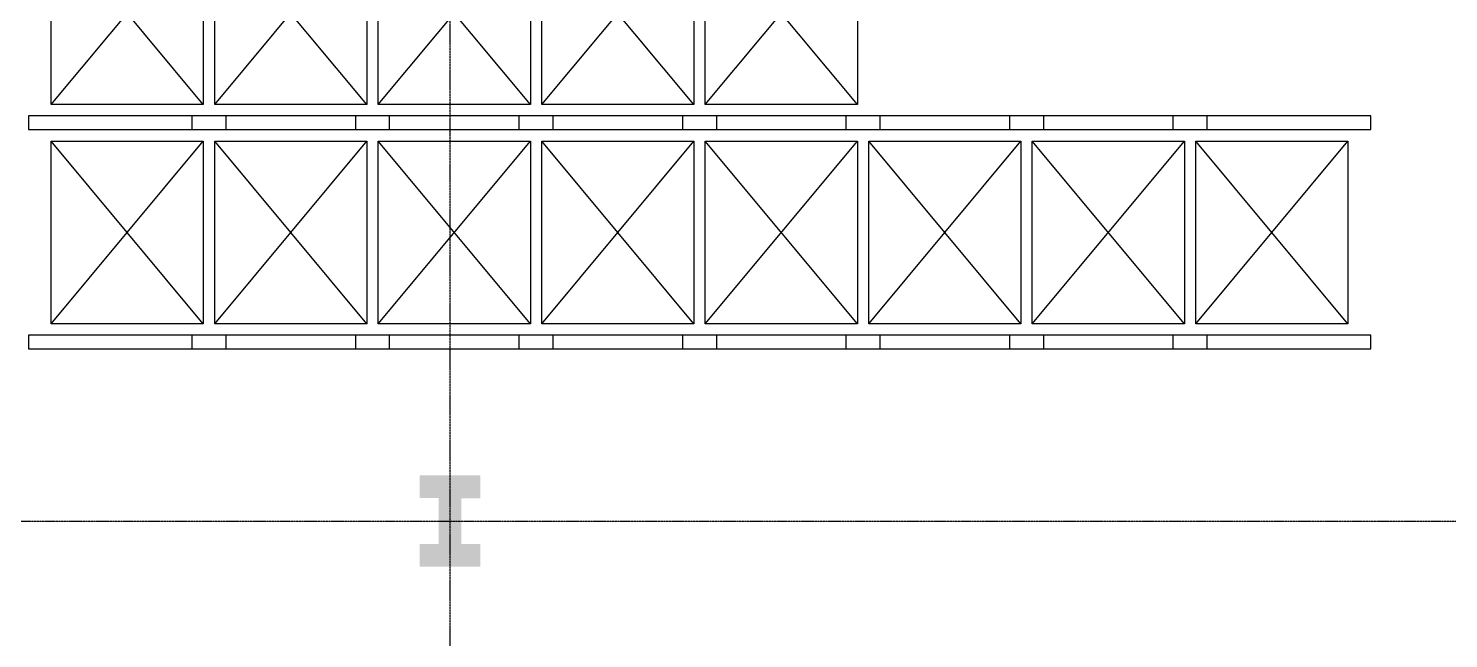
# Model space of a CAD drawing. Header units: millimetres. Extents: x 2509 to 128734, y 2492 to 91667.
# Drawn here: x 65447 to 74784, y 50968 to 54976 of the extents above; entities that cross this region are included whole.
import ezdxf
from ezdxf.enums import TextEntityAlignment as Align

# ---------------------------------------------------------------- set-up
doc = ezdxf.new("R2010")
doc.units = ezdxf.units.MM
doc.linetypes.add('CENTER', pattern=[50.8, 31.75, -6.35, 6.35, -6.35])
doc.linetypes.add('DOTE', pattern=[2.42, 2, -0.2, 0.02, -0.2])
for name, color, linetype in [('7标注层', 4, 'Continuous'), ('AXIS_TEXT', 7, 'Continuous'), ('COLUMN', 7, 'Continuous'), ('DOTE', 1, 'DOTE'), ('SSH_货架系统', 7, 'Continuous')]:
    doc.layers.add(name, color=color, linetype=linetype)
doc.styles.add('COMPLEX', font='COMPLEX')

# ---------------------------------------------------------------- blocks, each defined once
blk = doc.blocks.new('12号建筑底图')
at = {"layer": 'COLUMN'}
h = blk.add_hatch(color=256, dxfattribs=at)
h.paths.add_polyline_path([(77448.7, -280422.4), (77248.7, -280422.4), (77248.7, -280570.8), (77373.7, -280570.8), (77373.7, -280722.4), (77448.7, -280722.4)])
h.paths.add_polyline_path([(77648.7, -280422.4), (77448.7, -280422.4), (77448.7, -280722.4), (77523.7, -280722.4), (77523.7, -280572.4), (77648.7, -280572.4)])
h.paths.add_polyline_path([(77523.7, -280722.4), (77448.7, -280722.4), (77448.7, -281022.4), (77648.7, -281022.4), (77648.7, -280872.4), (77523.7, -280872.4)])
h.paths.add_polyline_path([(77448.7, -280722.4), (77373.7, -280722.4), (77373.7, -280872.4), (77248.7, -280872.4), (77248.7, -281022.4), (77448.7, -281022.4)])
at = {"layer": 'DOTE'}
for p, q in [((77448.7, -305572.4), (77448.7, -255872.4)), ((36448.7, -280722.4), (110448.7, -280722.4))]:
    blk.add_line(p, q, dxfattribs=at)
at = {"layer": 'AXIS_TEXT', "style": 'COMPLEX', "width": 0.736842}
blk.add_attdef('N', text='', height=900, dxfattribs=at).set_placement((122812.3, -249273.3), (123412.3, -249273.3), align=Align.FIT)
blk = doc.blocks.new('LZ90')
at = {"layer": 'SSH_货架系统', "color": 5}
for p, q in [((-19097.4, 16459.3), (-20397.4, 16459.3)), ((-20397.4, 16459.3), (-20397.4, 16369.3)), ((-19097.4, 16369.3), (-19097.4, 16459.3)), ((-20397.4, 16369.3), (-19097.4, 16369.3))]:
    blk.add_line(p, q, dxfattribs=at)
blk = doc.blocks.new('货物1200x1000')
at = {"layer": 'SSH_货架系统', "color": 6}
for p, q in [((-9623.1, 11991), (-10623.1, 13191)), ((-10623.1, 11991), (-9623.1, 13191))]:
    blk.add_line(p, q, dxfattribs=at)
blk.add_lwpolyline([(-10623.1, 11991), (-10623.1, 13191), (-9623.1, 13191), (-9623.1, 11991)], close=True, dxfattribs=at)
blk = doc.blocks.new('单元货位1200x1000xLZ90')
at = {"layer": 'SSH_货架系统'}
for name, p in [('LZ90', (9624.3, -3103.3)), ('货物1200x1000', (0, 0)), ('LZ90', (9624.3, -4543.3))]:
    blk.add_blockref(name, p, dxfattribs=at)
blk = doc.blocks.new('*U206')
at = {"layer": 'SSH_货架系统'}
blk.add_blockref('单元货位1200x1000xLZ90', (10123.1, -12591), dxfattribs=at)
blk = doc.blocks.new('*U207')
at = {"layer": '7标注层', "color": 0, "linetype": 'ByBlock', "lineweight": -2, "transparency": 16777216}
for p in [(0, 0), (1075, 0), (2150, 0), (3225, 0), (0, -1440), (1075, -1440), (2150, -1440), (3225, -1440), (0, -2880), (0, -5760), (0, -7200), (1075, -7200), (2150, -7200), (3225, -7200)]:
    blk.add_blockref('*U206', p, dxfattribs=at)
blk = doc.blocks.new('*U208')
at = {"layer": 'SSH_货架系统'}
blk.add_blockref('单元货位1200x1000xLZ90', (10123.1, -12591), dxfattribs=at)
blk = doc.blocks.new('*U209')
at = {"layer": '7标注层', "color": 0, "linetype": 'ByBlock', "lineweight": -2, "transparency": 16777216}
for p in [(-3225, 0), (-2150, 0), (-1075, 0), (0, 0), (-3225, -1440), (-2150, -1440), (-1075, -1440), (0, -1440), (-3225, -2880), (-2150, -2880), (-1075, -2880), (0, -2880), (-3225, -5760), (-2150, -5760), (-1075, -5760), (0, -5760), (-3225, -7200), (-2150, -7200), (-1075, -7200), (0, -7200)]:
    blk.add_blockref('*U208', p, dxfattribs=at)
blk = doc.blocks.new('A$C78651db9')
at = {"layer": '7标注层', "linetype": 'CENTER'}
for name, p in [('*U209', (17462, 9096.1)), ('*U207', (18537, 9096.1))]:
    blk.add_blockref(name, p, dxfattribs=at)

msp = doc.modelspace()

# ---------------------------------------------------------------- block references
at = {"linetype": 'CENTER'}
msp.add_blockref('12号建筑底图', (-9229.066, 332462.656), dxfattribs=at)
at = {"layer": '7标注层', "linetype": 'CENTER'}
msp.add_blockref('A$C78651db9', (51860.401, 51740.213), dxfattribs=at)

doc.saveas('drawing.dxf')
